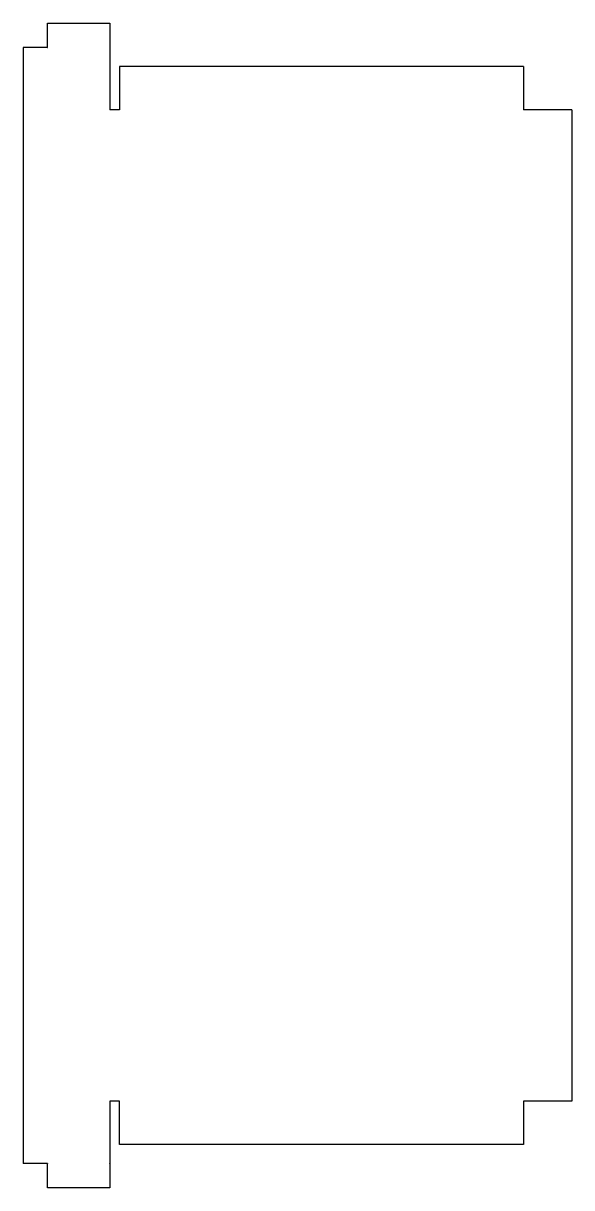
# Model space of a CAD drawing. Header units: millimetres. Extents: x 70 to 184, y -22 to 220.
import ezdxf

# ---------------------------------------------------------------- set-up
doc = ezdxf.new("R2010")
doc.units = ezdxf.units.MM
doc.layers.add('C00747', color=7, linetype='Continuous')

msp = doc.modelspace()

# ---------------------------------------------------------------- linework, layer by layer
at = {"layer": 'C00747', "color": 7, "linetype": 'Continuous'}
for p, q in [((74.53, 219.68), (87.52, 219.68)), ((74.53, 214.68), (74.53, 219.68)), ((87.52, 219.68), (87.52, 214.68)), ((74.52, 214.68), (69.53, 214.68)), ((69.53, 214.68), (69.53, -17.32)), ((74.52, 214.68), (74.53, 214.68)), ((74.53, 214.68), (74.53, 214.68)), ((87.52, 214.68), (87.53, 201.68)), ((87.52, 214.68), (87.52, 214.68)), ((173.52, 210.68), (89.53, 210.68)), ((89.53, 210.68), (89.53, 201.68)), ((173.52, 210.68), (173.52, 201.68)), ((89.53, 201.68), (87.53, 201.68)), ((89.53, 201.68), (89.53, 201.68)), ((173.52, 201.68), (173.53, 201.68)), ((173.52, 201.68), (173.52, 201.68)), ((183.53, 201.68), (173.53, 201.68)), ((183.53, 201.68), (183.53, -4.32)), ((87.53, -4.32), (87.52, -17.32)), ((89.53, -4.32), (87.53, -4.32)), ((89.53, -4.32), (89.53, -4.33)), ((89.53, -13.32), (89.53, -4.33)), ((173.53, -4.32), (173.52, -4.32)), ((173.52, -4.33), (173.52, -4.32)), ((173.52, -4.33), (173.52, -13.32)), ((183.53, -4.32), (173.53, -4.32)), ((173.52, -13.32), (89.53, -13.32)), ((74.52, -17.32), (69.53, -17.32)), ((74.53, -17.32), (74.52, -17.32)), ((74.53, -17.32), (74.53, -17.33)), ((74.53, -22.33), (74.53, -17.33)), ((87.52, -17.33), (87.52, -17.32)), ((87.52, -17.33), (87.52, -22.33)), ((87.52, -22.33), (74.53, -22.33))]:
    msp.add_line(p, q, dxfattribs=at)

doc.saveas('drawing.dxf')
